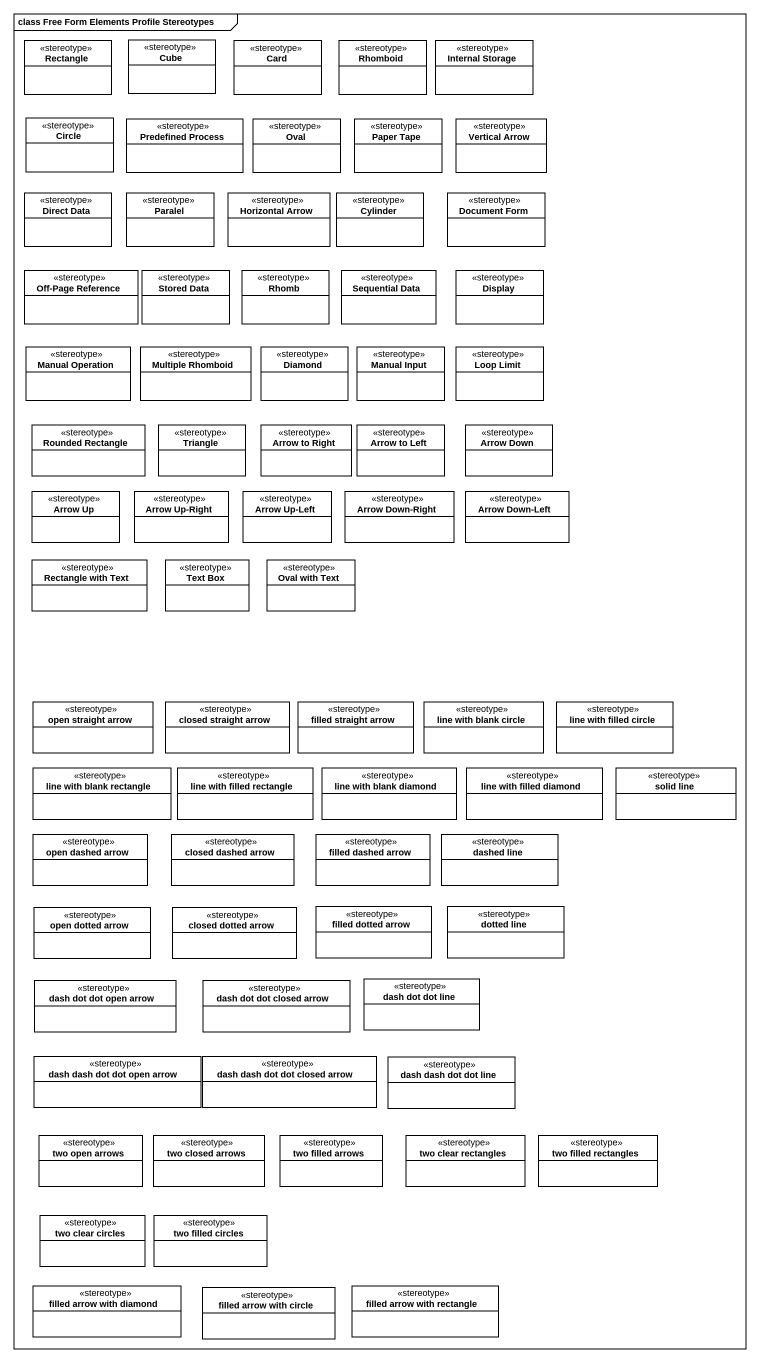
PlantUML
@startuml
mainframe class Free Form Elements Profile Stereotypes
hide circle
hide empty members
class "Rectangle" as Rectangle_ <<stereotype>>
class Cube <<stereotype>>
class "Card" as Card_ <<stereotype>>
class Rhomboid <<stereotype>>
class "Internal Storage" as Internal_Storage <<stereotype>>
class "Circle" as Circle_ <<stereotype>>
class "Predefined Process" as Predefined_Process <<stereotype>>
class Oval <<stereotype>>
class "Paper Tape" as Paper_Tape <<stereotype>>
class "Vertical Arrow" as Vertical_Arrow <<stereotype>>
class "Direct Data" as Direct_Data <<stereotype>>
class Paralel <<stereotype>>
class "Horizontal Arrow" as Horizontal_Arrow <<stereotype>>
class Cylinder <<stereotype>>
class "Document Form" as Document_Form <<stereotype>>
class "Off-Page Reference" as Off_Page_Reference <<stereotype>>
class "Stored Data" as Stored_Data <<stereotype>>
class Rhomb <<stereotype>>
class "Sequential Data" as Sequential_Data <<stereotype>>
class Display <<stereotype>>
class "Manual Operation" as Manual_Operation <<stereotype>>
class "Multiple Rhomboid" as Multiple_Rhomboid <<stereotype>>
class "Diamond" as Diamond_ <<stereotype>>
class "Manual Input" as Manual_Input <<stereotype>>
class "Loop Limit" as Loop_Limit <<stereotype>>
class "Rounded Rectangle" as Rounded_Rectangle <<stereotype>>
class Triangle <<stereotype>>
class "Arrow to Right" as Arrow_to_Right <<stereotype>>
class "Arrow to Left" as Arrow_to_Left <<stereotype>>
class "Arrow Down" as Arrow_Down <<stereotype>>
class "Arrow Up" as Arrow_Up <<stereotype>>
class "Arrow Up-Right" as Arrow_Up_Right <<stereotype>>
class "Arrow Up-Left" as Arrow_Up_Left <<stereotype>>
class "Arrow Down-Right" as Arrow_Down_Right <<stereotype>>
class "Arrow Down-Left" as Arrow_Down_Left <<stereotype>>
class "Rectangle with Text" as Rectangle_with_Text <<stereotype>>
class "Text Box" as Text_Box <<stereotype>>
class "Oval with Text" as Oval_with_Text <<stereotype>>
class "open straight arrow" as open_straight_arrow <<stereotype>>
class "closed straight arrow" as closed_straight_arrow <<stereotype>>
class "filled straight arrow" as filled_straight_arrow <<stereotype>>
class "line with blank circle" as line_with_blank_circle <<stereotype>>
class "line with filled circle" as line_with_filled_circle <<stereotype>>
class "line with blank rectangle" as line_with_blank_rectangle <<stereotype>>
class "line with filled rectangle" as line_with_filled_rectangle <<stereotype>>
class "line with blank diamond" as line_with_blank_diamond <<stereotype>>
class "line with filled diamond" as line_with_filled_diamond <<stereotype>>
class "solid line" as solid_line <<stereotype>>
class "open dashed arrow" as open_dashed_arrow <<stereotype>>
class "closed dashed arrow" as closed_dashed_arrow <<stereotype>>
class "filled dashed arrow" as filled_dashed_arrow <<stereotype>>
class "dashed line" as dashed_line <<stereotype>>
class "open dotted arrow" as open_dotted_arrow <<stereotype>>
class "closed dotted arrow" as closed_dotted_arrow <<stereotype>>
class "filled dotted arrow" as filled_dotted_arrow <<stereotype>>
class "dotted line" as dotted_line <<stereotype>>
class "dash dot dot open arrow" as dash_dot_dot_open_arrow <<stereotype>>
class "dash dot dot closed arrow" as dash_dot_dot_closed_arrow <<stereotype>>
class "dash dot dot line" as dash_dot_dot_line <<stereotype>>
class "dash dash dot dot open arrow" as dash_dash_dot_dot_open_arrow <<stereotype>>
class "dash dash dot dot closed arrow" as dash_dash_dot_dot_closed <<stereotype>>
class "dash dash dot dot line" as dash_dash_dot_dot_line <<stereotype>>
class "two open arrows" as two_open_arrows <<stereotype>>
class "two closed arrows" as two_closed_arrows <<stereotype>>
class "two filled arrows" as two_filled_arrows <<stereotype>>
class "two clear rectangles" as two_clear_rectangles <<stereotype>>
class "two filled rectangles" as two_filled_rectangles <<stereotype>>
class "two clear circles" as two_clear_circles <<stereotype>>
class "two filled circles" as two_filled_circles <<stereotype>>
class "filled arrow with diamond" as filled_arrow_with_diamond <<stereotype>>
class "filled arrow with circle" as filled_arrow_with_circle <<stereotype>>
class "filled arrow with rectangle" as filled_arrow_with_rectangle <<stereotype>>
@enduml
